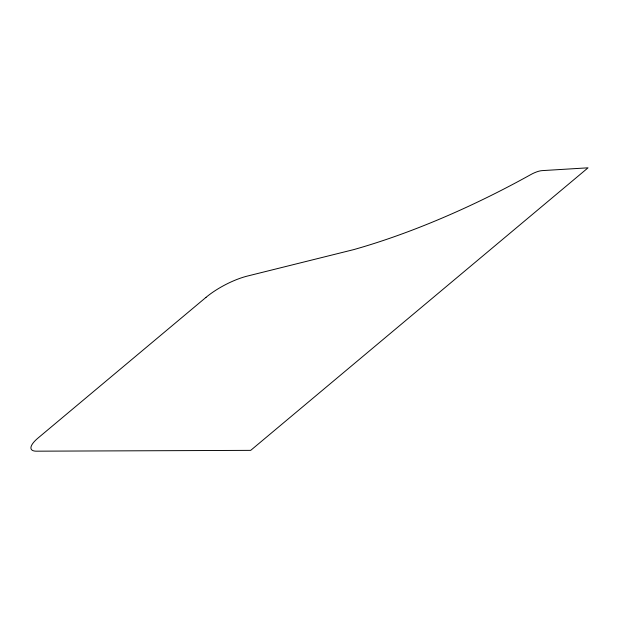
<?xml version="1.0" encoding="UTF-8"?>
<svg xmlns="http://www.w3.org/2000/svg" width="619" height="619" viewBox="0 0 619 619"><rect width="100%" height="100%" fill="white"/><g stroke="black" fill="none" stroke-linecap="round" stroke-linejoin="round"><path stroke-width="0.93" d="M206.026 297.344L38.061 438.02A26.184 8.179 -27.7 0 0 36.498 451.181L250.703 450.361L588.05 167.819L542.089 170.627A13.092 4.085 -27.7 0 0 530.522 174.744A299.789 93.639 -27.7 0 1 353.596 249.643L247.492 276.043A39.276 12.264 -27.7 0 0 206.026 297.344"/></g></svg>
